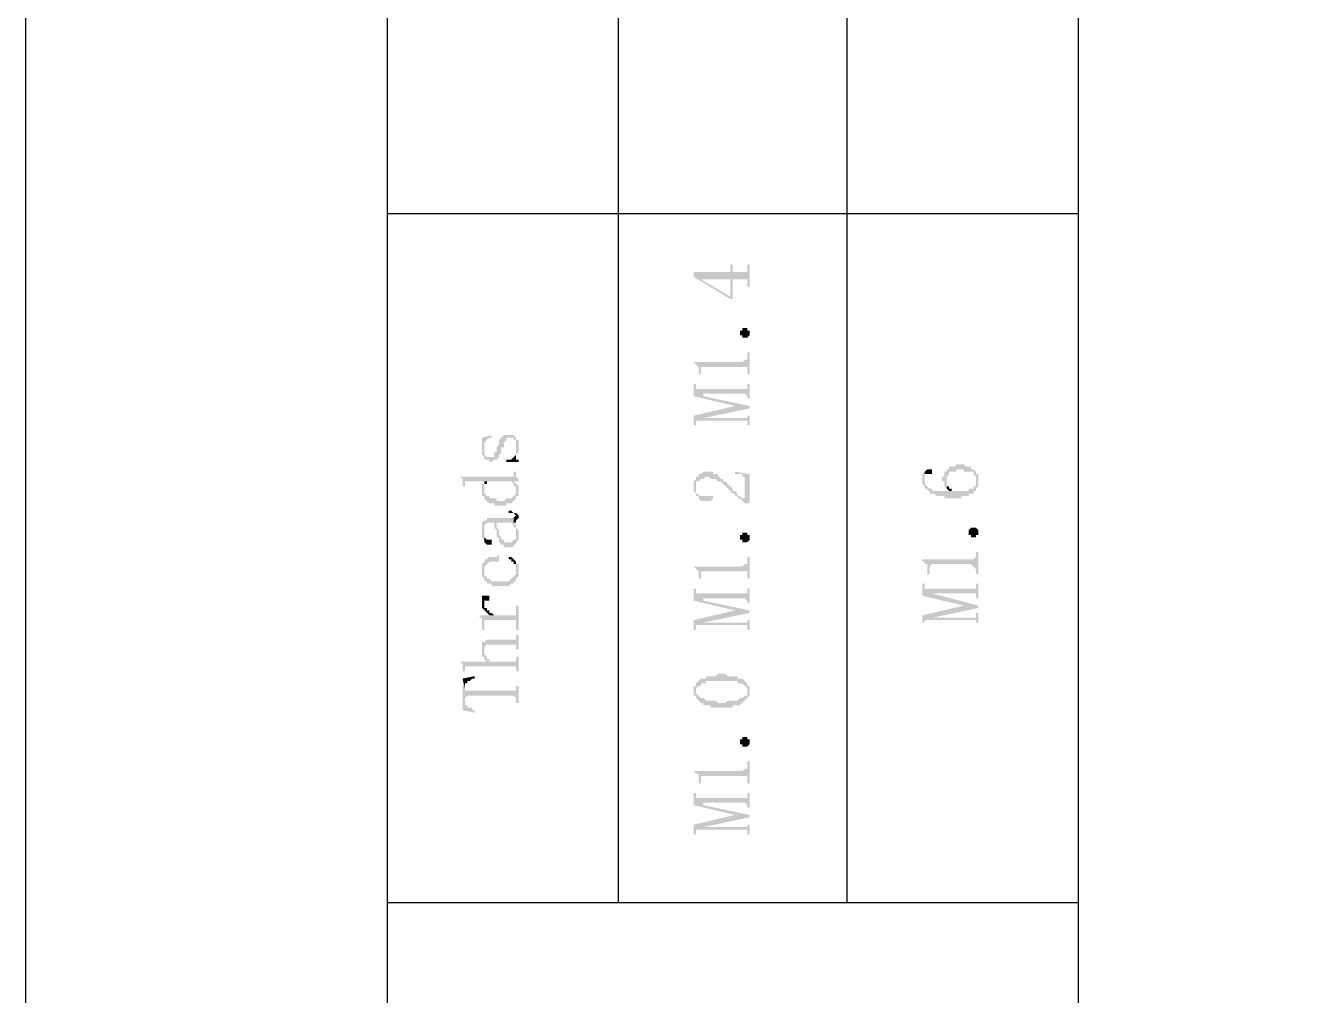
# Model space of a CAD drawing. Header units: inches. Extents: x 3613 to 8393, y -2205 to -794.
# Drawn here: x 5755.97 to 5779.73, y -1719.12 to -1701.14 of the extents above; entities that cross this region are included whole.
import ezdxf

# ---------------------------------------------------------------- set-up
doc = ezdxf.new("R2010")
doc.units = ezdxf.units.IN
doc.header["$MEASUREMENT"] = 0

msp = doc.modelspace()

# ---------------------------------------------------------------- hatches: boundary and pattern name
at = {"transparency": 33554559}
for points in [[(5768.366, -1705.712), (5768.366, -1705.802), (5769.043, -1706.208), (5769.088, -1706.208), (5769.088, -1705.847), (5769.359, -1705.847), (5769.359, -1705.982), (5769.404, -1705.982), (5769.404, -1705.576), (5769.359, -1705.576), (5769.359, -1705.666), (5769.359, -1705.712), (5769.088, -1705.712), (5769.088, -1705.576), (5769.043, -1705.576), (5769.043, -1706.163), (5768.502, -1705.847), (5768.502, -1705.847)], [(5768.366, -1705.712), (5768.502, -1705.847), (5769.043, -1705.847), (5769.043, -1706.163), (5769.043, -1705.712)], [(5769.404, -1706.84), (5769.404, -1706.885), (5769.404, -1706.885), (5769.359, -1706.93), (5769.269, -1706.93), (5769.269, -1706.885), (5769.224, -1706.885), (5769.224, -1706.84), (5769.224, -1706.795), (5769.269, -1706.795), (5769.269, -1706.75), (5769.359, -1706.75), (5769.359, -1706.795), (5769.404, -1706.795), (5769.404, -1706.84)], [(5768.366, -1707.381), (5768.366, -1707.381), (5768.412, -1707.427), (5768.412, -1707.427), (5768.457, -1707.472), (5768.457, -1707.517), (5768.457, -1707.607), (5768.502, -1707.607), (5768.502, -1707.472), (5769.359, -1707.472), (5769.359, -1707.517), (5769.359, -1707.607), (5769.404, -1707.607), (5769.404, -1707.201), (5769.359, -1707.201), (5769.359, -1707.291), (5769.359, -1707.336), (5769.314, -1707.336), (5769.269, -1707.381)], [(5768.366, -1707.788), (5768.366, -1708.013), (5769.134, -1708.194), (5769.134, -1708.194), (5769.404, -1708.239), (5769.404, -1708.194), (5768.547, -1708.013), (5768.547, -1707.968), (5768.457, -1707.878), (5768.412, -1707.878), (5768.412, -1707.788)], [(5768.457, -1707.878), (5768.547, -1707.968), (5769.314, -1707.968), (5769.359, -1708.013), (5769.359, -1708.058), (5769.404, -1708.058), (5769.404, -1707.788), (5769.359, -1707.788), (5769.359, -1707.833), (5769.359, -1707.878), (5769.314, -1707.878)], [(5768.366, -1708.374), (5768.366, -1708.555), (5768.412, -1708.555), (5768.412, -1708.51), (5768.412, -1708.465), (5768.457, -1708.465), (5768.547, -1708.42), (5769.404, -1708.239), (5769.134, -1708.194)], [(5768.457, -1708.465), (5769.359, -1708.465), (5769.359, -1708.555), (5769.404, -1708.555), (5769.404, -1708.374), (5769.359, -1708.374), (5769.359, -1708.42), (5768.547, -1708.42)], [(5764.44, -1708.781), (5764.44, -1708.826), (5764.485, -1709.142), (5764.485, -1708.961), (5764.485, -1708.916), (5764.485, -1708.871), (5764.53, -1708.826), (5764.53, -1708.826), (5764.575, -1708.781), (5764.62, -1708.781), (5764.62, -1708.735)], [(5764.44, -1708.961), (5764.44, -1709.051), (5764.44, -1709.096), (5764.485, -1709.142), (5764.44, -1708.826), (5764.44, -1708.871)], [(5764.485, -1709.142), (5764.485, -1709.187), (5764.575, -1709.187), (5764.575, -1709.232), (5764.62, -1709.232), (5764.666, -1709.187), (5764.711, -1709.187), (5764.756, -1709.142), (5764.756, -1709.096), (5764.756, -1709.096), (5764.801, -1709.051), (5764.801, -1709.006), (5764.801, -1708.961), (5764.846, -1708.961), (5764.846, -1708.871), (5764.846, -1708.871), (5764.891, -1708.826), (5764.891, -1708.781), (5765.027, -1708.781), (5765.027, -1708.826), (5765.072, -1708.826), (5765.072, -1708.871), (5765.072, -1709.142), (5765.072, -1709.096), (5765.117, -1709.051), (5765.117, -1708.961), (5765.117, -1708.826), (5765.072, -1708.826), (5765.072, -1708.781), (5765.072, -1708.781), (5765.027, -1708.735), (5764.846, -1708.735), (5764.801, -1708.781), (5764.801, -1708.781), (5764.756, -1708.826), (5764.756, -1708.871), (5764.756, -1708.916), (5764.711, -1708.961), (5764.711, -1709.006), (5764.711, -1709.051), (5764.666, -1709.051), (5764.666, -1709.142), (5764.53, -1709.142), (5764.485, -1709.096), (5764.485, -1709.051), (5764.485, -1708.961)], [(5764.891, -1709.187), (5764.891, -1709.232), (5765.117, -1709.232), (5765.117, -1709.187), (5765.072, -1709.187), (5765.072, -1708.961), (5765.072, -1709.006), (5765.072, -1709.096), (5765.072, -1709.096), (5765.027, -1709.142), (5765.027, -1709.142), (5764.981, -1709.187), (5764.936, -1709.187)], [(5764.034, -1709.503), (5764.034, -1709.503), (5764.079, -1709.548), (5764.079, -1709.593), (5764.079, -1709.683), (5764.124, -1709.683), (5764.124, -1709.593), (5764.53, -1709.593), (5764.53, -1709.638), (5764.53, -1709.593), (5765.117, -1709.593), (5765.117, -1709.548), (5765.117, -1709.548), (5765.072, -1709.503), (5765.072, -1709.458), (5765.072, -1709.412), (5765.027, -1709.412), (5765.027, -1709.458), (5765.027, -1709.503), (5764.981, -1709.503)], [(5768.366, -1709.683), (5768.366, -1709.728), (5768.366, -1709.773), (5768.412, -1709.819), (5768.412, -1709.683), (5768.412, -1709.593), (5768.457, -1709.593), (5768.502, -1709.548), (5768.547, -1709.548), (5768.592, -1709.503), (5768.637, -1709.503), (5768.682, -1709.548), (5768.773, -1709.548), (5768.818, -1709.593), (5768.863, -1709.593), (5768.908, -1709.638), (5768.908, -1709.638), (5768.953, -1709.683), (5768.953, -1709.683), (5768.998, -1709.728), (5768.998, -1709.728), (5769.043, -1709.773), (5769.043, -1709.773), (5769.088, -1709.819), (5769.134, -1709.819), (5769.134, -1709.864), (5769.179, -1709.864), (5769.179, -1709.909), (5769.224, -1709.909), (5769.269, -1709.954), (5769.269, -1709.954), (5769.314, -1709.999), (5769.314, -1709.909), (5769.269, -1709.909), (5769.224, -1709.864), (5769.179, -1709.864), (5769.179, -1709.819), (5769.179, -1709.819), (5769.134, -1709.773), (5769.088, -1709.773), (5769.088, -1709.728), (5769.088, -1709.728), (5769.043, -1709.683), (5769.043, -1709.683), (5768.998, -1709.638), (5768.998, -1709.638), (5768.953, -1709.593), (5768.908, -1709.593), (5768.908, -1709.548), (5768.863, -1709.548), (5768.863, -1709.503), (5768.818, -1709.503), (5768.818, -1709.458), (5768.727, -1709.458), (5768.727, -1709.412), (5768.547, -1709.412), (5768.502, -1709.458), (5768.457, -1709.458), (5768.457, -1709.503), (5768.412, -1709.503), (5768.412, -1709.548), (5768.412, -1709.548), (5768.366, -1709.593), (5768.366, -1709.638), (5768.366, -1709.638)], [(5769.134, -1709.412), (5769.134, -1709.458), (5769.269, -1709.458), (5769.269, -1709.503), (5769.314, -1709.503), (5769.314, -1709.999), (5769.404, -1709.999), (5769.404, -1709.458)], [(5772.609, -1709.548), (5772.609, -1709.593), (5772.609, -1709.638), (5772.654, -1709.683), (5772.654, -1709.728), (5772.699, -1709.728), (5772.699, -1709.773), (5772.744, -1709.773), (5772.744, -1709.819), (5772.834, -1709.819), (5772.88, -1709.864), (5773.015, -1709.864), (5773.015, -1709.909), (5773.331, -1709.909), (5773.331, -1709.864), (5773.466, -1709.864), (5773.466, -1709.819), (5773.557, -1709.819), (5773.557, -1709.773), (5773.602, -1709.773), (5773.602, -1709.728), (5773.602, -1709.593), (5773.602, -1709.683), (5773.557, -1709.683), (5773.557, -1709.728), (5773.466, -1709.728), (5773.466, -1709.773), (5772.789, -1709.773), (5772.789, -1709.728), (5772.744, -1709.728), (5772.699, -1709.683), (5772.699, -1709.683), (5772.654, -1709.638), (5772.654, -1709.593), (5772.654, -1709.412), (5772.609, -1709.458), (5772.609, -1709.503)], [(5772.654, -1709.412), (5772.654, -1709.548), (5772.654, -1709.458), (5772.789, -1709.458), (5772.789, -1709.367), (5772.699, -1709.367)], [(5772.97, -1709.548), (5772.97, -1709.593), (5773.015, -1709.593), (5773.015, -1709.683), (5773.015, -1709.683), (5773.06, -1709.728), (5773.06, -1709.548), (5773.06, -1709.503), (5773.06, -1709.503), (5773.105, -1709.458), (5773.105, -1709.412), (5773.241, -1709.412), (5773.241, -1709.367), (5773.376, -1709.367), (5773.376, -1709.412), (5773.557, -1709.412), (5773.557, -1709.458), (5773.557, -1709.458), (5773.602, -1709.503), (5773.602, -1709.728), (5773.647, -1709.683), (5773.647, -1709.593), (5773.647, -1709.548), (5773.647, -1709.458), (5773.602, -1709.458), (5773.602, -1709.412), (5773.602, -1709.412), (5773.557, -1709.367), (5773.511, -1709.367), (5773.511, -1709.322), (5773.421, -1709.322), (5773.376, -1709.277), (5773.241, -1709.277), (5773.196, -1709.322), (5773.105, -1709.322), (5773.105, -1709.367), (5773.06, -1709.367), (5773.06, -1709.412), (5773.015, -1709.412), (5773.015, -1709.458), (5773.015, -1709.503), (5772.97, -1709.503)], [(5764.44, -1709.773), (5764.44, -1709.819), (5764.44, -1709.864), (5764.485, -1709.864), (5764.485, -1709.909), (5764.485, -1709.909), (5764.53, -1709.954), (5764.53, -1709.954), (5764.575, -1709.999), (5764.666, -1709.999), (5764.666, -1710.044), (5764.891, -1710.044), (5764.891, -1709.999), (5764.981, -1709.999), (5765.027, -1709.954), (5765.027, -1709.954), (5765.072, -1709.909), (5765.072, -1709.773), (5765.072, -1709.819), (5765.072, -1709.819), (5765.027, -1709.864), (5765.027, -1709.864), (5764.981, -1709.909), (5764.891, -1709.909), (5764.846, -1709.954), (5764.711, -1709.954), (5764.711, -1709.909), (5764.575, -1709.909), (5764.575, -1709.864), (5764.53, -1709.864), (5764.485, -1709.819), (5764.485, -1709.638), (5764.44, -1709.638), (5764.44, -1709.683), (5764.44, -1709.728)], [(5764.485, -1709.638), (5764.485, -1709.728), (5764.485, -1709.638), (5764.53, -1709.638), (5764.53, -1709.593), (5764.485, -1709.593)], [(5764.981, -1709.593), (5765.027, -1709.638), (5765.027, -1709.683), (5765.072, -1709.683), (5765.072, -1709.909), (5765.072, -1709.864), (5765.117, -1709.864), (5765.117, -1709.819), (5765.117, -1709.773), (5765.117, -1709.728), (5765.117, -1709.683), (5765.072, -1709.638), (5765.072, -1709.638), (5765.027, -1709.593)], [(5773.06, -1709.728), (5773.06, -1709.728), (5773.105, -1709.773), (5773.15, -1709.773), (5773.15, -1709.728), (5773.105, -1709.728), (5773.105, -1709.683), (5773.06, -1709.683), (5773.06, -1709.638), (5773.06, -1709.548)], [(5768.412, -1709.819), (5768.412, -1709.864), (5768.457, -1709.864), (5768.457, -1709.909), (5768.457, -1709.909), (5768.502, -1709.954), (5768.682, -1709.954), (5768.727, -1709.909), (5768.727, -1709.864), (5768.457, -1709.864), (5768.457, -1709.819), (5768.412, -1709.819), (5768.412, -1709.728), (5768.412, -1709.728)], [(5764.936, -1710.135), (5764.936, -1710.18), (5765.027, -1710.18), (5765.072, -1710.225), (5765.072, -1710.36), (5765.072, -1710.315), (5765.072, -1710.315), (5765.117, -1710.27), (5765.117, -1710.225), (5765.072, -1710.18), (5765.027, -1710.18), (5764.981, -1710.135)], [(5764.44, -1710.496), (5764.44, -1710.541), (5764.44, -1710.631), (5764.44, -1710.631), (5764.485, -1710.676), (5764.485, -1710.496), (5764.485, -1710.405), (5764.485, -1710.405), (5764.53, -1710.36), (5764.666, -1710.36), (5764.666, -1710.45), (5764.711, -1710.496), (5764.711, -1710.541), (5764.711, -1710.36), (5764.981, -1710.36), (5765.027, -1710.405), (5765.027, -1710.45), (5765.072, -1710.45), (5765.072, -1710.541), (5765.072, -1710.586), (5765.072, -1710.405), (5765.072, -1710.405), (5765.027, -1710.36), (5765.027, -1710.27), (5764.53, -1710.27), (5764.53, -1710.315), (5764.485, -1710.315), (5764.44, -1710.36)], [(5764.711, -1710.541), (5764.711, -1710.631), (5764.756, -1710.631), (5764.756, -1710.676), (5764.756, -1710.721), (5764.756, -1710.721), (5764.801, -1710.766), (5764.846, -1710.766), (5764.846, -1710.812), (5765.027, -1710.812), (5765.027, -1710.766), (5765.072, -1710.766), (5765.072, -1710.721), (5765.072, -1710.721), (5765.117, -1710.676), (5765.117, -1710.586), (5765.117, -1710.541), (5765.117, -1710.496), (5765.072, -1710.45), (5765.072, -1710.631), (5765.072, -1710.676), (5765.027, -1710.676), (5764.981, -1710.721), (5764.846, -1710.721), (5764.846, -1710.676), (5764.801, -1710.676), (5764.801, -1710.631), (5764.801, -1710.631), (5764.756, -1710.586), (5764.756, -1710.541), (5764.756, -1710.496), (5764.711, -1710.45), (5764.711, -1710.36)], [(5765.027, -1710.27), (5765.027, -1710.36), (5765.072, -1710.36), (5765.072, -1710.225), (5765.072, -1710.225)], [(5764.485, -1710.676), (5764.485, -1710.721), (5764.485, -1710.721), (5764.53, -1710.766), (5764.62, -1710.766), (5764.62, -1710.721), (5764.62, -1710.676), (5764.53, -1710.676), (5764.485, -1710.631), (5764.485, -1710.496)], [(5769.404, -1710.631), (5769.404, -1710.676), (5769.404, -1710.676), (5769.359, -1710.721), (5769.269, -1710.721), (5769.269, -1710.676), (5769.224, -1710.676), (5769.224, -1710.631), (5769.224, -1710.586), (5769.269, -1710.586), (5769.269, -1710.541), (5769.359, -1710.541), (5769.359, -1710.586), (5769.404, -1710.586), (5769.404, -1710.631)], [(5773.647, -1710.541), (5773.647, -1710.586), (5773.602, -1710.586), (5773.602, -1710.631), (5773.511, -1710.631), (5773.511, -1710.586), (5773.466, -1710.586), (5773.466, -1710.541), (5773.466, -1710.496), (5773.466, -1710.496), (5773.511, -1710.45), (5773.602, -1710.45), (5773.647, -1710.496), (5773.647, -1710.541)], [(5764.44, -1711.127), (5764.485, -1711.218), (5764.485, -1711.173), (5764.485, -1711.173), (5764.53, -1711.127), (5764.53, -1711.127), (5764.575, -1711.082), (5764.756, -1711.082), (5764.756, -1711.534), (5764.936, -1711.534), (5764.981, -1711.489), (5765.027, -1711.489), (5765.027, -1711.443), (5765.072, -1711.443), (5765.072, -1711.398), (5765.072, -1711.398), (5765.117, -1711.353), (5765.117, -1711.308), (5765.117, -1711.218), (5765.117, -1711.173), (5765.117, -1711.127), (5765.072, -1711.127), (5765.072, -1711.082), (5765.072, -1711.218), (5765.072, -1711.308), (5765.072, -1711.308), (5765.027, -1711.353), (5765.027, -1711.353), (5764.981, -1711.398), (5764.981, -1711.398), (5764.936, -1711.443), (5764.756, -1711.443), (5764.756, -1710.947), (5764.756, -1710.947), (5764.711, -1710.992), (5764.575, -1710.992), (5764.53, -1711.037), (5764.485, -1711.037), (5764.485, -1711.082), (5764.485, -1711.082)], [(5764.936, -1711.037), (5764.981, -1711.037), (5764.981, -1711.082), (5765.027, -1711.082), (5765.027, -1711.127), (5765.072, -1711.127), (5765.072, -1711.173), (5765.072, -1711.218), (5765.072, -1711.082), (5765.072, -1711.082), (5765.027, -1711.037), (5765.027, -1711.037), (5764.981, -1710.992), (5764.936, -1710.992)], [(5768.366, -1711.173), (5768.366, -1711.173), (5768.412, -1711.218), (5768.412, -1711.218), (5768.457, -1711.263), (5768.457, -1711.308), (5768.457, -1711.398), (5768.502, -1711.398), (5768.502, -1711.263), (5769.359, -1711.263), (5769.359, -1711.308), (5769.359, -1711.398), (5769.404, -1711.398), (5769.404, -1710.992), (5769.359, -1710.992), (5769.359, -1711.082), (5769.359, -1711.127), (5769.314, -1711.127), (5769.269, -1711.173)], [(5772.609, -1711.037), (5772.609, -1711.082), (5772.654, -1711.082), (5772.654, -1711.127), (5772.699, -1711.127), (5772.699, -1711.173), (5772.699, -1711.308), (5772.744, -1711.308), (5772.744, -1711.173), (5772.744, -1711.173), (5772.789, -1711.127), (5773.511, -1711.127), (5773.557, -1711.173), (5773.557, -1711.173), (5773.602, -1711.218), (5773.602, -1711.308), (5773.647, -1711.308), (5773.647, -1710.902), (5773.602, -1710.902), (5773.602, -1710.992), (5773.602, -1710.992), (5773.557, -1711.037), (5773.511, -1711.037)], [(5764.44, -1711.263), (5764.44, -1711.353), (5764.44, -1711.353), (5764.485, -1711.398), (5764.485, -1711.443), (5764.53, -1711.443), (5764.53, -1711.489), (5764.62, -1711.489), (5764.62, -1711.534), (5764.756, -1711.534), (5764.756, -1711.443), (5764.62, -1711.443), (5764.575, -1711.398), (5764.53, -1711.398), (5764.53, -1711.353), (5764.485, -1711.353), (5764.485, -1711.308), (5764.485, -1711.218), (5764.44, -1711.127), (5764.44, -1711.173), (5764.44, -1711.218)], [(5768.366, -1711.579), (5768.366, -1711.804), (5769.134, -1711.985), (5769.134, -1711.985), (5769.404, -1712.03), (5769.404, -1711.985), (5768.547, -1711.804), (5768.547, -1711.759), (5768.457, -1711.669), (5768.412, -1711.669), (5768.412, -1711.579)], [(5768.457, -1711.669), (5768.547, -1711.759), (5769.314, -1711.759), (5769.359, -1711.804), (5769.359, -1711.85), (5769.404, -1711.85), (5769.404, -1711.579), (5769.359, -1711.579), (5769.359, -1711.624), (5769.359, -1711.669), (5769.314, -1711.669)], [(5772.609, -1711.489), (5772.609, -1711.714), (5773.376, -1711.895), (5773.376, -1711.895), (5773.647, -1711.94), (5773.647, -1711.895), (5772.789, -1711.669), (5772.789, -1711.669), (5772.699, -1711.579), (5772.654, -1711.579), (5772.654, -1711.534), (5772.654, -1711.489)], [(5772.699, -1711.579), (5772.789, -1711.669), (5773.602, -1711.669), (5773.602, -1711.714), (5773.602, -1711.759), (5773.647, -1711.759), (5773.647, -1711.489), (5773.602, -1711.489), (5773.602, -1711.534), (5773.602, -1711.579), (5773.557, -1711.579)], [(5764.44, -1711.804), (5764.44, -1711.895), (5764.44, -1711.94), (5764.485, -1711.985), (5764.485, -1711.85), (5764.485, -1711.804), (5764.575, -1711.804), (5764.575, -1711.759), (5764.575, -1711.714), (5764.44, -1711.714), (5764.44, -1711.759)], [(5764.395, -1712.075), (5764.395, -1712.12), (5764.44, -1712.12), (5764.44, -1712.211), (5764.44, -1712.256), (5764.44, -1712.346), (5764.485, -1712.346), (5764.485, -1712.211), (5764.485, -1712.165), (5765.072, -1712.165), (5765.072, -1712.211), (5765.072, -1712.346), (5765.117, -1712.346), (5765.117, -1711.895), (5765.072, -1711.895), (5765.072, -1712.03), (5765.072, -1712.075), (5764.62, -1712.075)], [(5764.485, -1711.985), (5764.485, -1711.985), (5764.53, -1712.03), (5764.53, -1712.03), (5764.575, -1712.075), (5764.666, -1712.075), (5764.62, -1712.03), (5764.575, -1712.03), (5764.575, -1711.985), (5764.53, -1711.985), (5764.53, -1711.94), (5764.485, -1711.94), (5764.485, -1711.895), (5764.485, -1711.85)], [(5768.366, -1712.165), (5768.366, -1712.346), (5768.412, -1712.346), (5768.412, -1712.301), (5768.412, -1712.256), (5768.457, -1712.256), (5768.547, -1712.211), (5769.404, -1712.03), (5769.134, -1711.985)], [(5772.609, -1712.075), (5772.609, -1712.211), (5772.654, -1712.211), (5772.654, -1712.165), (5772.699, -1712.165), (5772.789, -1712.12), (5773.647, -1711.94), (5773.376, -1711.895)], [(5772.699, -1712.165), (5773.602, -1712.165), (5773.602, -1712.211), (5773.647, -1712.211), (5773.647, -1712.03), (5773.602, -1712.03), (5773.602, -1712.075), (5773.602, -1712.12), (5772.789, -1712.12)], [(5768.457, -1712.256), (5769.359, -1712.256), (5769.359, -1712.346), (5769.404, -1712.346), (5769.404, -1712.165), (5769.359, -1712.165), (5769.359, -1712.211), (5768.547, -1712.211)], [(5764.485, -1712.572), (5764.485, -1712.707), (5764.485, -1712.662), (5764.53, -1712.617), (5765.072, -1712.617), (5765.072, -1712.707), (5765.117, -1712.707), (5765.117, -1712.436), (5765.072, -1712.436), (5765.072, -1712.481), (5765.072, -1712.527), (5764.53, -1712.527)], [(5764.44, -1712.707), (5764.44, -1712.752), (5764.44, -1712.842), (5764.485, -1712.842), (5764.485, -1712.888), (5764.485, -1712.888), (5764.53, -1712.933), (5764.53, -1712.933), (5764.575, -1712.888), (5764.53, -1712.888), (5764.53, -1712.842), (5764.53, -1712.842), (5764.485, -1712.797), (5764.485, -1712.572), (5764.44, -1712.572), (5764.44, -1712.662), (5764.44, -1712.662)], [(5764.034, -1712.933), (5764.034, -1712.933), (5764.079, -1712.978), (5764.079, -1713.023), (5764.079, -1713.113), (5764.124, -1713.113), (5764.124, -1713.068), (5764.124, -1713.023), (5765.072, -1713.023), (5765.072, -1713.113), (5765.117, -1713.113), (5765.117, -1712.842), (5765.072, -1712.842), (5765.072, -1712.888), (5765.072, -1712.933), (5764.575, -1712.933), (5764.575, -1712.888), (5764.53, -1712.933)], [(5764.079, -1713.249), (5764.124, -1713.429), (5764.124, -1713.339), (5764.169, -1713.339), (5764.169, -1713.294), (5764.214, -1713.294), (5764.259, -1713.249), (5764.304, -1713.249), (5764.304, -1713.204)], [(5768.366, -1713.474), (5768.366, -1713.565), (5768.412, -1713.565), (5768.412, -1713.61), (5768.412, -1713.474), (5768.412, -1713.429), (5768.412, -1713.429), (5768.457, -1713.384), (5768.502, -1713.384), (5768.502, -1713.339), (5768.592, -1713.339), (5768.592, -1713.294), (5769.179, -1713.294), (5769.179, -1713.339), (5769.269, -1713.339), (5769.314, -1713.384), (5769.314, -1713.384), (5769.359, -1713.429), (5769.359, -1713.474), (5769.359, -1713.339), (5769.359, -1713.339), (5769.314, -1713.294), (5769.314, -1713.294), (5769.269, -1713.249), (5769.179, -1713.249), (5769.179, -1713.204), (5768.998, -1713.204), (5768.953, -1713.158), (5768.818, -1713.158), (5768.773, -1713.204), (5768.592, -1713.204), (5768.592, -1713.249), (5768.502, -1713.249), (5768.457, -1713.294), (5768.457, -1713.294), (5768.412, -1713.339), (5768.412, -1713.384), (5768.366, -1713.384)], [(5764.079, -1713.249), (5764.079, -1713.835), (5764.304, -1713.881), (5764.304, -1713.835), (5764.259, -1713.835), (5764.259, -1713.79), (5764.169, -1713.79), (5764.169, -1713.745), (5764.124, -1713.745), (5764.124, -1713.655), (5764.124, -1713.429)], [(5764.124, -1713.429), (5764.124, -1713.655), (5764.124, -1713.61), (5764.124, -1713.61), (5764.169, -1713.565), (5765.027, -1713.565), (5765.072, -1713.61), (5765.072, -1713.7), (5765.117, -1713.7), (5765.117, -1713.384), (5765.072, -1713.384), (5765.072, -1713.429), (5765.072, -1713.474), (5764.124, -1713.474)], [(5768.412, -1713.61), (5768.457, -1713.655), (5768.457, -1713.655), (5768.502, -1713.7), (5768.547, -1713.7), (5768.547, -1713.745), (5768.682, -1713.745), (5768.682, -1713.79), (5769.088, -1713.79), (5769.088, -1713.745), (5769.224, -1713.745), (5769.269, -1713.7), (5769.269, -1713.7), (5769.314, -1713.655), (5769.314, -1713.655), (5769.359, -1713.61), (5769.359, -1713.61), (5769.404, -1713.565), (5769.404, -1713.519), (5769.404, -1713.474), (5769.404, -1713.429), (5769.404, -1713.384), (5769.359, -1713.384), (5769.359, -1713.339), (5769.359, -1713.519), (5769.359, -1713.565), (5769.314, -1713.565), (5769.269, -1713.61), (5769.224, -1713.61), (5769.179, -1713.655), (5768.998, -1713.655), (5768.953, -1713.7), (5768.818, -1713.7), (5768.773, -1713.655), (5768.592, -1713.655), (5768.547, -1713.61), (5768.502, -1713.61), (5768.457, -1713.565), (5768.457, -1713.565), (5768.412, -1713.519), (5768.412, -1713.474)], [(5769.404, -1714.422), (5769.404, -1714.467), (5769.404, -1714.467), (5769.359, -1714.512), (5769.269, -1714.512), (5769.269, -1714.467), (5769.224, -1714.467), (5769.224, -1714.422), (5769.224, -1714.377), (5769.269, -1714.377), (5769.269, -1714.332), (5769.359, -1714.332), (5769.359, -1714.377), (5769.404, -1714.377), (5769.404, -1714.422)], [(5768.366, -1714.964), (5768.366, -1714.964), (5768.412, -1715.009), (5768.457, -1715.009), (5768.457, -1715.054), (5768.457, -1715.099), (5768.457, -1715.189), (5768.502, -1715.189), (5768.502, -1715.054), (5769.359, -1715.054), (5769.359, -1715.099), (5769.359, -1715.189), (5769.404, -1715.189), (5769.404, -1714.783), (5769.359, -1714.783), (5769.359, -1714.873), (5769.359, -1714.919), (5769.314, -1714.919), (5769.269, -1714.964)], [(5768.366, -1715.37), (5768.366, -1715.596), (5769.134, -1715.776), (5769.134, -1715.776), (5769.404, -1715.821), (5769.404, -1715.776), (5768.547, -1715.596), (5768.547, -1715.55), (5768.457, -1715.46), (5768.412, -1715.46), (5768.412, -1715.37)], [(5768.457, -1715.46), (5768.547, -1715.55), (5769.314, -1715.55), (5769.359, -1715.596), (5769.359, -1715.641), (5769.404, -1715.641), (5769.404, -1715.37), (5769.359, -1715.37), (5769.359, -1715.415), (5769.359, -1715.46), (5769.314, -1715.46)], [(5768.366, -1715.957), (5768.366, -1716.137), (5768.412, -1716.137), (5768.412, -1716.092), (5768.412, -1716.047), (5768.457, -1716.047), (5768.547, -1716.002), (5769.404, -1715.821), (5769.134, -1715.776)], [(5768.457, -1716.047), (5769.359, -1716.047), (5769.359, -1716.137), (5769.404, -1716.137), (5769.404, -1715.957), (5769.359, -1715.957), (5769.359, -1716.002), (5768.547, -1716.002)]]:
    msp.add_hatch(color=256, dxfattribs=at).paths.add_polyline_path(points)

# ---------------------------------------------------------------- linework, layer by layer
msp.add_line((5762.68, -1573.983), (5762.68, -1860.724))
msp.add_lwpolyline([(6175.973, -1864.983), (6175.973, -1567.983), (5755.973, -1567.983), (5755.973, -1864.983)], close=True)
for points in [[(5775.497, -1573.983), (5775.497, -1860.724)], [(5766.967, -1679.715), (5766.967, -1717.401)], [(5771.21, -1679.715), (5771.21, -1717.401)], [(5762.68, -1704.628), (5775.497, -1704.628)], [(5762.68, -1717.401), (5775.497, -1717.401)]]:
    msp.add_lwpolyline(points)

doc.saveas('drawing.dxf')
